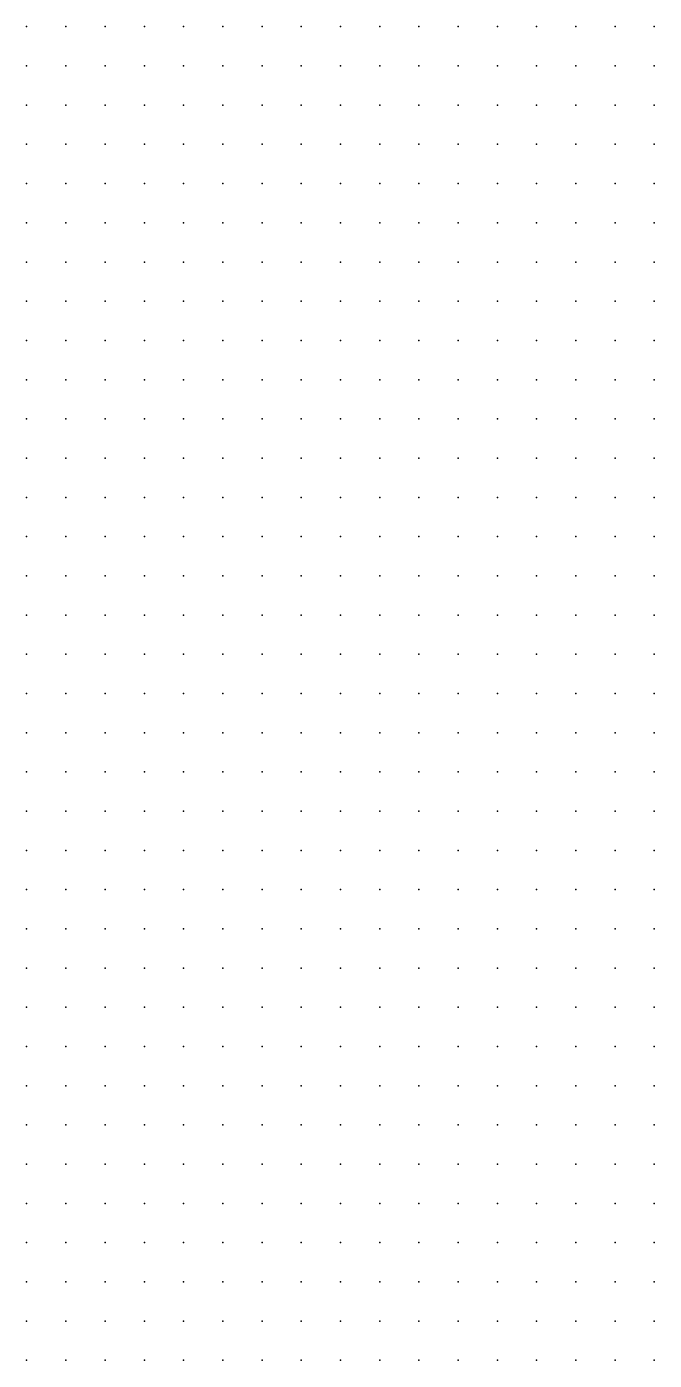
# Model space of a CAD drawing. Header units: millimetres. Extents: x 2848 to 6961, y 1568 to 7914.
# Drawn here: x 3668.28 to 3684.28, y 1650.29 to 1684.29 of the extents above; entities that cross this region are included whole.
import ezdxf

# ---------------------------------------------------------------- set-up
doc = ezdxf.new("R2010")
doc.units = ezdxf.units.MM
doc.header["$PDSIZE"] = -2

msp = doc.modelspace()

# ---------------------------------------------------------------- linework, layer by layer
at = {"color": 40, "true_color": 0xfecc2b}
for p in [(3668.282, 1684.289), (3675.282, 1677.289)]:
    msp.add_point(p, dxfattribs=at)
at = {"color": 40, "true_color": 0xffd036}
for p in [(3669.282, 1684.289), (3672.282, 1683.289)]:
    msp.add_point(p, dxfattribs=at)
at = {"color": 40, "true_color": 0xfed032}
msp.add_point((3670.282, 1684.289), dxfattribs=at)
at = {"color": 40, "true_color": 0xffd237}
for p in [(3671.282, 1684.289), (3672.282, 1684.289), (3673.282, 1683.289), (3674.282, 1683.289), (3675.282, 1682.289), (3676.282, 1681.289), (3677.282, 1681.289), (3678.282, 1680.289), (3679.282, 1680.289), (3680.282, 1679.289), (3681.282, 1679.289), (3682.282, 1679.289), (3683.282, 1678.289), (3684.282, 1678.289)]:
    msp.add_point(p, dxfattribs=at)
at = {"color": 40, "true_color": 0xffd539}
for p in [(3673.282, 1684.289), (3677.282, 1682.289), (3682.282, 1680.289)]:
    msp.add_point(p, dxfattribs=at)
at = {"color": 40, "true_color": 0xfed638}
msp.add_point((3674.282, 1684.289), dxfattribs=at)
at = {"color": 40, "true_color": 0xffd73a}
for p in [(3675.282, 1684.289), (3677.282, 1683.289), (3680.282, 1682.289), (3681.282, 1682.289), (3682.282, 1681.289), (3684.282, 1680.289)]:
    msp.add_point(p, dxfattribs=at)
at = {"color": 40, "true_color": 0xffd83b}
for p in [(3676.282, 1684.289), (3677.282, 1684.289), (3680.282, 1684.289), (3678.282, 1683.289), (3680.282, 1683.289), (3681.282, 1683.289), (3682.282, 1682.289), (3683.282, 1681.289), (3684.282, 1681.289)]:
    msp.add_point(p, dxfattribs=at)
at = {"color": 40, "true_color": 0xfdd93b}
msp.add_point((3678.282, 1684.289), dxfattribs=at)
at = {"color": 40, "true_color": 0xfeda3c}
for p in [(3679.282, 1684.289), (3681.282, 1684.289), (3682.282, 1683.289), (3684.282, 1682.289)]:
    msp.add_point(p, dxfattribs=at)
at = {"color": 41, "true_color": 0xfedc3d}
msp.add_point((3682.282, 1684.289), dxfattribs=at)
at = {"color": 41, "true_color": 0xffdd3e}
for p in [(3683.282, 1684.289), (3684.282, 1683.289)]:
    msp.add_point(p, dxfattribs=at)
at = {"color": 41, "true_color": 0xffde3f}
msp.add_point((3684.282, 1684.289), dxfattribs=at)
at = {"color": 40, "true_color": 0xfecc2f}
msp.add_point((3668.282, 1683.289), dxfattribs=at)
at = {"color": 40, "true_color": 0xffce34}
for p in [(3669.282, 1683.289), (3673.282, 1681.289), (3676.282, 1679.289)]:
    msp.add_point(p, dxfattribs=at)
at = {"color": 40, "true_color": 0xffcf35}
for p in [(3670.282, 1683.289), (3677.282, 1679.289)]:
    msp.add_point(p, dxfattribs=at)
at = {"color": 40, "true_color": 0xfdd037}
msp.add_point((3671.282, 1683.289), dxfattribs=at)
at = {"color": 40, "true_color": 0xffd53b}
msp.add_point((3675.282, 1683.289), dxfattribs=at)
at = {"color": 40, "true_color": 0xfed53b}
msp.add_point((3676.282, 1683.289), dxfattribs=at)
at = {"color": 40, "true_color": 0xffd93a}
msp.add_point((3679.282, 1683.289), dxfattribs=at)
at = {"color": 41, "true_color": 0xffdb3d}
msp.add_point((3683.282, 1683.289), dxfattribs=at)
at = {"color": 40, "true_color": 0xffcc35}
for p in [(3668.282, 1682.289), (3679.282, 1677.289)]:
    msp.add_point(p, dxfattribs=at)
at = {"color": 40, "true_color": 0xfecb31}
msp.add_point((3669.282, 1682.289), dxfattribs=at)
at = {"color": 40, "true_color": 0xffcc33}
msp.add_point((3670.282, 1682.289), dxfattribs=at)
at = {"color": 40, "true_color": 0xfecd32}
msp.add_point((3671.282, 1682.289), dxfattribs=at)
at = {"color": 40, "true_color": 0xfed035}
for p in [(3672.282, 1682.289), (3674.282, 1681.289), (3678.282, 1679.289), (3679.282, 1678.289), (3682.282, 1677.289)]:
    msp.add_point(p, dxfattribs=at)
at = {"color": 40, "true_color": 0xffd136}
for p in [(3673.282, 1682.289), (3675.282, 1681.289), (3679.282, 1679.289), (3681.282, 1678.289), (3682.282, 1678.289), (3681.282, 1677.289)]:
    msp.add_point(p, dxfattribs=at)
at = {"color": 40, "true_color": 0xfed136}
msp.add_point((3674.282, 1682.289), dxfattribs=at)
at = {"color": 40, "true_color": 0xffd438}
for p in [(3676.282, 1682.289), (3678.282, 1681.289), (3680.282, 1680.289), (3681.282, 1680.289), (3684.282, 1679.289)]:
    msp.add_point(p, dxfattribs=at)
at = {"color": 40, "true_color": 0xfed639}
for p in [(3678.282, 1682.289), (3679.282, 1682.289), (3679.282, 1681.289), (3680.282, 1681.289), (3681.282, 1681.289), (3683.282, 1680.289)]:
    msp.add_point(p, dxfattribs=at)
at = {"color": 40, "true_color": 0xffd93c}
msp.add_point((3683.282, 1682.289), dxfattribs=at)
at = {"color": 40, "true_color": 0xffc835}
msp.add_point((3668.282, 1681.289), dxfattribs=at)
at = {"color": 40, "true_color": 0xffc931}
msp.add_point((3669.282, 1681.289), dxfattribs=at)
at = {"color": 40, "true_color": 0xffca32}
for p in [(3670.282, 1681.289), (3672.282, 1680.289)]:
    msp.add_point(p, dxfattribs=at)
at = {"color": 40, "true_color": 0xffcc32}
msp.add_point((3671.282, 1681.289), dxfattribs=at)
at = {"color": 40, "true_color": 0xfecd33}
for p in [(3672.282, 1681.289), (3678.282, 1677.289)]:
    msp.add_point(p, dxfattribs=at)
at = {"color": 40, "true_color": 0xffc62f}
msp.add_point((3668.282, 1680.289), dxfattribs=at)
at = {"color": 40, "true_color": 0xffc732}
msp.add_point((3669.282, 1680.289), dxfattribs=at)
at = {"color": 40, "true_color": 0xffc830}
msp.add_point((3670.282, 1680.289), dxfattribs=at)
at = {"color": 40, "true_color": 0xfec830}
msp.add_point((3671.282, 1680.289), dxfattribs=at)
at = {"color": 40, "true_color": 0xffcb33}
msp.add_point((3673.282, 1680.289), dxfattribs=at)
at = {"color": 40, "true_color": 0xffcd34}
msp.add_point((3674.282, 1680.289), dxfattribs=at)
at = {"color": 40, "true_color": 0xffcf34}
msp.add_point((3675.282, 1680.289), dxfattribs=at)
at = {"color": 40, "true_color": 0xfed034}
msp.add_point((3676.282, 1680.289), dxfattribs=at)
at = {"color": 40, "true_color": 0xffd135}
msp.add_point((3677.282, 1680.289), dxfattribs=at)
at = {"color": 40, "true_color": 0xfdc42f}
msp.add_point((3668.282, 1679.289), dxfattribs=at)
at = {"color": 40, "true_color": 0xfdc333}
msp.add_point((3669.282, 1679.289), dxfattribs=at)
at = {"color": 40, "true_color": 0xfbc330}
msp.add_point((3670.282, 1679.289), dxfattribs=at)
at = {"color": 40, "true_color": 0xfcc534}
msp.add_point((3671.282, 1679.289), dxfattribs=at)
at = {"color": 40, "true_color": 0xfdc731}
msp.add_point((3672.282, 1679.289), dxfattribs=at)
at = {"color": 40, "true_color": 0xffc933}
msp.add_point((3673.282, 1679.289), dxfattribs=at)
at = {"color": 40, "true_color": 0xfdca33}
for p in [(3674.282, 1679.289), (3675.282, 1678.289)]:
    msp.add_point(p, dxfattribs=at)
at = {"color": 40, "true_color": 0xfecb34}
msp.add_point((3675.282, 1679.289), dxfattribs=at)
at = {"color": 40, "true_color": 0xffd338}
msp.add_point((3683.282, 1679.289), dxfattribs=at)
at = {"color": 40, "true_color": 0xffca26}
msp.add_point((3668.282, 1678.289), dxfattribs=at)
at = {"color": 40, "true_color": 0xffca22}
msp.add_point((3669.282, 1678.289), dxfattribs=at)
at = {"color": 40, "true_color": 0xffcd22}
msp.add_point((3670.282, 1678.289), dxfattribs=at)
at = {"color": 40, "true_color": 0xffd022}
msp.add_point((3671.282, 1678.289), dxfattribs=at)
at = {"color": 40, "true_color": 0xffd123}
msp.add_point((3672.282, 1678.289), dxfattribs=at)
at = {"color": 40, "true_color": 0xffd028}
msp.add_point((3673.282, 1678.289), dxfattribs=at)
at = {"color": 40, "true_color": 0xfecc2d}
msp.add_point((3674.282, 1678.289), dxfattribs=at)
at = {"color": 40, "true_color": 0xfdc935}
msp.add_point((3676.282, 1678.289), dxfattribs=at)
at = {"color": 40, "true_color": 0xfeca36}
msp.add_point((3677.282, 1678.289), dxfattribs=at)
at = {"color": 40, "true_color": 0xffcd36}
for p in [(3678.282, 1678.289), (3683.282, 1675.289), (3684.282, 1675.289)]:
    msp.add_point(p, dxfattribs=at)
at = {"color": 40, "true_color": 0xfdcf34}
msp.add_point((3680.282, 1678.289), dxfattribs=at)
at = {"color": 223, "true_color": 0xc35ba6}
msp.add_point((3668.282, 1677.289), dxfattribs=at)
at = {"color": 233, "true_color": 0xc560a4}
msp.add_point((3669.282, 1677.289), dxfattribs=at)
at = {"color": 233, "true_color": 0xcb6998}
msp.add_point((3670.282, 1677.289), dxfattribs=at)
at = {"color": 233, "true_color": 0xd4778c}
msp.add_point((3671.282, 1677.289), dxfattribs=at)
at = {"color": 33, "true_color": 0xdd8d74}
msp.add_point((3672.282, 1677.289), dxfattribs=at)
at = {"color": 33, "true_color": 0xeca45a}
msp.add_point((3673.282, 1677.289), dxfattribs=at)
at = {"color": 40, "true_color": 0xf8bb3c}
msp.add_point((3674.282, 1677.289), dxfattribs=at)
at = {"color": 40, "true_color": 0xffd423}
msp.add_point((3676.282, 1677.289), dxfattribs=at)
at = {"color": 40, "true_color": 0xfed22b}
msp.add_point((3677.282, 1677.289), dxfattribs=at)
at = {"color": 40, "true_color": 0xfdce36}
for p in [(3680.282, 1677.289), (3684.282, 1676.289)]:
    msp.add_point(p, dxfattribs=at)
at = {"color": 40, "true_color": 0xffcf38}
msp.add_point((3683.282, 1677.289), dxfattribs=at)
at = {"color": 40, "true_color": 0xffd336}
msp.add_point((3684.282, 1677.289), dxfattribs=at)
at = {"color": 200, "true_color": 0xaa2ce8}
msp.add_point((3668.282, 1676.289), dxfattribs=at)
at = {"color": 202, "true_color": 0xa92de7}
msp.add_point((3669.282, 1676.289), dxfattribs=at)
at = {"color": 202, "true_color": 0xa62ce7}
msp.add_point((3670.282, 1676.289), dxfattribs=at)
at = {"color": 202, "true_color": 0xa72ae8}
msp.add_point((3671.282, 1676.289), dxfattribs=at)
at = {"color": 200, "true_color": 0xa92ce8}
msp.add_point((3672.282, 1676.289), dxfattribs=at)
at = {"color": 202, "true_color": 0xab2fe5}
msp.add_point((3673.282, 1676.289), dxfattribs=at)
at = {"color": 203, "true_color": 0xb03ed4}
msp.add_point((3674.282, 1676.289), dxfattribs=at)
at = {"color": 223, "true_color": 0xbf58b4}
msp.add_point((3675.282, 1676.289), dxfattribs=at)
at = {"color": 243, "true_color": 0xd57e86}
msp.add_point((3676.282, 1676.289), dxfattribs=at)
at = {"color": 43, "true_color": 0xefab56}
msp.add_point((3677.282, 1676.289), dxfattribs=at)
at = {"color": 40, "true_color": 0xffce2d}
msp.add_point((3678.282, 1676.289), dxfattribs=at)
at = {"color": 40, "true_color": 0xffd727}
msp.add_point((3679.282, 1676.289), dxfattribs=at)
at = {"color": 40, "true_color": 0xffcf31}
msp.add_point((3680.282, 1676.289), dxfattribs=at)
at = {"color": 40, "true_color": 0xfecc35}
msp.add_point((3681.282, 1676.289), dxfattribs=at)
at = {"color": 40, "true_color": 0xfed138}
msp.add_point((3682.282, 1676.289), dxfattribs=at)
at = {"color": 40, "true_color": 0xfccf36}
msp.add_point((3683.282, 1676.289), dxfattribs=at)
at = {"color": 203, "true_color": 0xb037dc}
for p in [(3668.282, 1675.289), (3669.282, 1675.289)]:
    msp.add_point(p, dxfattribs=at)
at = {"color": 203, "true_color": 0xaf38df}
msp.add_point((3670.282, 1675.289), dxfattribs=at)
at = {"color": 203, "true_color": 0xb238db}
for p in [(3671.282, 1675.289), (3684.282, 1670.289)]:
    msp.add_point(p, dxfattribs=at)
at = {"color": 203, "true_color": 0xb138dd}
for p in [(3672.282, 1675.289), (3673.282, 1675.289)]:
    msp.add_point(p, dxfattribs=at)
at = {"color": 203, "true_color": 0xae34e1}
msp.add_point((3674.282, 1675.289), dxfattribs=at)
at = {"color": 200, "true_color": 0xac2ee7}
msp.add_point((3675.282, 1675.289), dxfattribs=at)
at = {"color": 200, "true_color": 0xaa2bec}
msp.add_point((3676.282, 1675.289), dxfattribs=at)
at = {"color": 203, "true_color": 0xad33e0}
msp.add_point((3677.282, 1675.289), dxfattribs=at)
at = {"color": 203, "true_color": 0xbc53bc}
msp.add_point((3678.282, 1675.289), dxfattribs=at)
at = {"color": 23, "true_color": 0xdb8c7b}
msp.add_point((3679.282, 1675.289), dxfattribs=at)
at = {"color": 40, "true_color": 0xfcc43d}
msp.add_point((3680.282, 1675.289), dxfattribs=at)
at = {"color": 40, "true_color": 0xfed626}
msp.add_point((3681.282, 1675.289), dxfattribs=at)
at = {"color": 40, "true_color": 0xffd231}
msp.add_point((3682.282, 1675.289), dxfattribs=at)
at = {"color": 203, "true_color": 0xaf38e0}
msp.add_point((3668.282, 1674.289), dxfattribs=at)
at = {"color": 203, "true_color": 0xb137e2}
msp.add_point((3669.282, 1674.289), dxfattribs=at)
at = {"color": 203, "true_color": 0xb136dc}
msp.add_point((3670.282, 1674.289), dxfattribs=at)
at = {"color": 203, "true_color": 0xb239e0}
for p in [(3671.282, 1674.289), (3677.282, 1673.289)]:
    msp.add_point(p, dxfattribs=at)
at = {"color": 203, "true_color": 0xb039e1}
msp.add_point((3672.282, 1674.289), dxfattribs=at)
at = {"color": 203, "true_color": 0xb238e1}
for p in [(3673.282, 1674.289), (3675.282, 1674.289), (3668.282, 1673.289), (3678.282, 1673.289), (3679.282, 1672.289), (3680.282, 1672.289), (3681.282, 1671.289), (3683.282, 1670.289)]:
    msp.add_point(p, dxfattribs=at)
at = {"color": 203, "true_color": 0xb237dd}
msp.add_point((3674.282, 1674.289), dxfattribs=at)
at = {"color": 203, "true_color": 0xb138db}
msp.add_point((3676.282, 1674.289), dxfattribs=at)
at = {"color": 203, "true_color": 0xb338e0}
msp.add_point((3677.282, 1674.289), dxfattribs=at)
at = {"color": 202, "true_color": 0xac2fe5}
msp.add_point((3678.282, 1674.289), dxfattribs=at)
at = {"color": 200, "true_color": 0xa92ae9}
for p in [(3679.282, 1674.289), (3683.282, 1672.289)]:
    msp.add_point(p, dxfattribs=at)
at = {"color": 203, "true_color": 0xb441d0}
msp.add_point((3680.282, 1674.289), dxfattribs=at)
at = {"color": 243, "true_color": 0xd98288}
msp.add_point((3681.282, 1674.289), dxfattribs=at)
at = {"color": 40, "true_color": 0xfac63c}
msp.add_point((3682.282, 1674.289), dxfattribs=at)
at = {"color": 40, "true_color": 0xfeda2c}
msp.add_point((3683.282, 1674.289), dxfattribs=at)
at = {"color": 40, "true_color": 0xffcd3a}
msp.add_point((3684.282, 1674.289), dxfattribs=at)
at = {"color": 203, "true_color": 0xb23be3}
msp.add_point((3669.282, 1673.289), dxfattribs=at)
at = {"color": 203, "true_color": 0xb339e2}
for p in [(3670.282, 1673.289), (3672.282, 1673.289), (3676.282, 1673.289)]:
    msp.add_point(p, dxfattribs=at)
at = {"color": 203, "true_color": 0xb339e4}
for p in [(3671.282, 1673.289), (3675.282, 1673.289), (3675.282, 1672.289)]:
    msp.add_point(p, dxfattribs=at)
at = {"color": 203, "true_color": 0xb439e2}
for p in [(3673.282, 1673.289), (3673.282, 1672.289), (3677.282, 1672.289), (3678.282, 1672.289), (3680.282, 1670.289)]:
    msp.add_point(p, dxfattribs=at)
at = {"color": 203, "true_color": 0xb53ae3}
for p in [(3674.282, 1673.289), (3671.282, 1672.289), (3669.282, 1671.289), (3677.282, 1671.289), (3679.282, 1670.289)]:
    msp.add_point(p, dxfattribs=at)
at = {"color": 203, "true_color": 0xb33adf}
msp.add_point((3679.282, 1673.289), dxfattribs=at)
at = {"color": 203, "true_color": 0xad35e2}
msp.add_point((3680.282, 1673.289), dxfattribs=at)
at = {"color": 200, "true_color": 0xa92aeb}
msp.add_point((3681.282, 1673.289), dxfattribs=at)
at = {"color": 203, "true_color": 0xb844cd}
msp.add_point((3682.282, 1673.289), dxfattribs=at)
at = {"color": 33, "true_color": 0xe0966f}
msp.add_point((3683.282, 1673.289), dxfattribs=at)
at = {"color": 40, "true_color": 0xfed52d}
msp.add_point((3684.282, 1673.289), dxfattribs=at)
at = {"color": 203, "true_color": 0xb439e1}
for p in [(3668.282, 1672.289), (3678.282, 1671.289), (3679.282, 1671.289)]:
    msp.add_point(p, dxfattribs=at)
at = {"color": 203, "true_color": 0xb537e3}
msp.add_point((3669.282, 1672.289), dxfattribs=at)
at = {"color": 203, "true_color": 0xb43be2}
msp.add_point((3670.282, 1672.289), dxfattribs=at)
at = {"color": 203, "true_color": 0xb63be4}
for p in [(3672.282, 1672.289), (3681.282, 1669.289)]:
    msp.add_point(p, dxfattribs=at)
at = {"color": 203, "true_color": 0xb53ae2}
msp.add_point((3674.282, 1672.289), dxfattribs=at)
at = {"color": 203, "true_color": 0xb33ae1}
for p in [(3676.282, 1672.289), (3680.282, 1671.289), (3682.282, 1669.289)]:
    msp.add_point(p, dxfattribs=at)
at = {"color": 203, "true_color": 0xb239dc}
msp.add_point((3681.282, 1672.289), dxfattribs=at)
at = {"color": 203, "true_color": 0xac34e3}
msp.add_point((3682.282, 1672.289), dxfattribs=at)
at = {"color": 223, "true_color": 0xc462ab}
msp.add_point((3684.282, 1672.289), dxfattribs=at)
at = {"color": 203, "true_color": 0xb63ae6}
msp.add_point((3668.282, 1671.289), dxfattribs=at)
at = {"color": 203, "true_color": 0xb939e4}
for p in [(3670.282, 1671.289), (3672.282, 1670.289), (3673.282, 1670.289)]:
    msp.add_point(p, dxfattribs=at)
at = {"color": 203, "true_color": 0xb83ae6}
for p in [(3671.282, 1671.289), (3674.282, 1670.289), (3677.282, 1669.289)]:
    msp.add_point(p, dxfattribs=at)
at = {"color": 203, "true_color": 0xb739e5}
for p in [(3672.282, 1671.289), (3678.282, 1670.289)]:
    msp.add_point(p, dxfattribs=at)
at = {"color": 203, "true_color": 0xb93be5}
for p in [(3673.282, 1671.289), (3677.282, 1670.289), (3676.282, 1669.289), (3675.282, 1668.289)]:
    msp.add_point(p, dxfattribs=at)
at = {"color": 203, "true_color": 0xb739e2}
msp.add_point((3674.282, 1671.289), dxfattribs=at)
at = {"color": 203, "true_color": 0xb73be7}
msp.add_point((3675.282, 1671.289), dxfattribs=at)
at = {"color": 203, "true_color": 0xb539e5}
msp.add_point((3676.282, 1671.289), dxfattribs=at)
at = {"color": 203, "true_color": 0xb138df}
for p in [(3682.282, 1671.289), (3684.282, 1669.289)]:
    msp.add_point(p, dxfattribs=at)
at = {"color": 203, "true_color": 0xb139d9}
msp.add_point((3683.282, 1671.289), dxfattribs=at)
at = {"color": 202, "true_color": 0xa82be7}
msp.add_point((3684.282, 1671.289), dxfattribs=at)
at = {"color": 203, "true_color": 0xb43ae3}
for p in [(3668.282, 1670.289), (3680.282, 1669.289)]:
    msp.add_point(p, dxfattribs=at)
at = {"color": 203, "true_color": 0xb73ce5}
for p in [(3669.282, 1670.289), (3670.282, 1669.289)]:
    msp.add_point(p, dxfattribs=at)
at = {"color": 203, "true_color": 0xb83ae4}
for p in [(3670.282, 1670.289), (3671.282, 1670.289), (3675.282, 1670.289), (3676.282, 1670.289), (3678.282, 1669.289), (3679.282, 1669.289)]:
    msp.add_point(p, dxfattribs=at)
at = {"color": 203, "true_color": 0xb438e4}
msp.add_point((3681.282, 1670.289), dxfattribs=at)
at = {"color": 203, "true_color": 0xb238e3}
msp.add_point((3682.282, 1670.289), dxfattribs=at)
at = {"color": 203, "true_color": 0xb43de7}
msp.add_point((3668.282, 1669.289), dxfattribs=at)
at = {"color": 203, "true_color": 0xb63ce7}
msp.add_point((3669.282, 1669.289), dxfattribs=at)
at = {"color": 203, "true_color": 0xba3ae7}
for p in [(3671.282, 1669.289), (3675.282, 1669.289)]:
    msp.add_point(p, dxfattribs=at)
at = {"color": 203, "true_color": 0xba3ce6}
for p in [(3672.282, 1669.289), (3672.282, 1668.289), (3673.282, 1668.289), (3674.282, 1668.289), (3675.282, 1667.289)]:
    msp.add_point(p, dxfattribs=at)
at = {"color": 203, "true_color": 0xba3ae5}
msp.add_point((3673.282, 1669.289), dxfattribs=at)
at = {"color": 203, "true_color": 0xbc3ae5}
msp.add_point((3674.282, 1669.289), dxfattribs=at)
at = {"color": 203, "true_color": 0xb338e1}
msp.add_point((3683.282, 1669.289), dxfattribs=at)
at = {"color": 203, "true_color": 0xb43eec}
for p in [(3668.282, 1668.289), (3672.282, 1666.289)]:
    msp.add_point(p, dxfattribs=at)
at = {"color": 203, "true_color": 0xb53ee8}
for p in [(3669.282, 1668.289), (3670.282, 1668.289)]:
    msp.add_point(p, dxfattribs=at)
at = {"color": 203, "true_color": 0xb73dea}
for p in [(3671.282, 1668.289), (3678.282, 1664.289)]:
    msp.add_point(p, dxfattribs=at)
at = {"color": 203, "true_color": 0xbc3de6}
msp.add_point((3676.282, 1668.289), dxfattribs=at)
at = {"color": 203, "true_color": 0xbb3be6}
msp.add_point((3677.282, 1668.289), dxfattribs=at)
at = {"color": 203, "true_color": 0xb839e2}
msp.add_point((3678.282, 1668.289), dxfattribs=at)
at = {"color": 203, "true_color": 0xb93be4}
msp.add_point((3679.282, 1668.289), dxfattribs=at)
at = {"color": 203, "true_color": 0xb93ce2}
msp.add_point((3680.282, 1668.289), dxfattribs=at)
at = {"color": 203, "true_color": 0xb63cdd}
msp.add_point((3681.282, 1668.289), dxfattribs=at)
at = {"color": 203, "true_color": 0xb63be1}
msp.add_point((3682.282, 1668.289), dxfattribs=at)
at = {"color": 203, "true_color": 0xb33ce3}
msp.add_point((3683.282, 1668.289), dxfattribs=at)
at = {"color": 203, "true_color": 0xb43be0}
msp.add_point((3684.282, 1668.289), dxfattribs=at)
at = {"color": 203, "true_color": 0xb440eb}
for p in [(3668.282, 1667.289), (3682.282, 1661.289)]:
    msp.add_point(p, dxfattribs=at)
at = {"color": 203, "true_color": 0xb53fed}
msp.add_point((3669.282, 1667.289), dxfattribs=at)
at = {"color": 203, "true_color": 0xb53feb}
msp.add_point((3670.282, 1667.289), dxfattribs=at)
at = {"color": 203, "true_color": 0xb53dea}
msp.add_point((3671.282, 1667.289), dxfattribs=at)
at = {"color": 203, "true_color": 0xb63eeb}
for p in [(3672.282, 1667.289), (3677.282, 1664.289)]:
    msp.add_point(p, dxfattribs=at)
at = {"color": 203, "true_color": 0xb83ce8}
msp.add_point((3673.282, 1667.289), dxfattribs=at)
at = {"color": 203, "true_color": 0xba3bea}
msp.add_point((3674.282, 1667.289), dxfattribs=at)
at = {"color": 203, "true_color": 0xb93be7}
for p in [(3676.282, 1667.289), (3677.282, 1667.289)]:
    msp.add_point(p, dxfattribs=at)
at = {"color": 203, "true_color": 0xbb3ce5}
msp.add_point((3678.282, 1667.289), dxfattribs=at)
at = {"color": 203, "true_color": 0xb939e8}
msp.add_point((3679.282, 1667.289), dxfattribs=at)
at = {"color": 200, "true_color": 0xb22fef}
msp.add_point((3680.282, 1667.289), dxfattribs=at)
at = {"color": 200, "true_color": 0xb32cf2}
msp.add_point((3681.282, 1667.289), dxfattribs=at)
at = {"color": 200, "true_color": 0xb02ef0}
msp.add_point((3682.282, 1667.289), dxfattribs=at)
at = {"color": 200, "true_color": 0xaf2df1}
msp.add_point((3683.282, 1667.289), dxfattribs=at)
at = {"color": 200, "true_color": 0xae2dea}
msp.add_point((3684.282, 1667.289), dxfattribs=at)
at = {"color": 203, "true_color": 0xb141ed}
msp.add_point((3668.282, 1666.289), dxfattribs=at)
at = {"color": 203, "true_color": 0xb241eb}
for p in [(3669.282, 1666.289), (3683.282, 1660.289)]:
    msp.add_point(p, dxfattribs=at)
at = {"color": 203, "true_color": 0xb541ea}
for p in [(3670.282, 1666.289), (3673.282, 1664.289), (3678.282, 1662.289)]:
    msp.add_point(p, dxfattribs=at)
at = {"color": 203, "true_color": 0xb640ec}
for p in [(3671.282, 1666.289), (3675.282, 1664.289), (3676.282, 1664.289), (3677.282, 1663.289)]:
    msp.add_point(p, dxfattribs=at)
at = {"color": 203, "true_color": 0xb63eed}
msp.add_point((3673.282, 1666.289), dxfattribs=at)
at = {"color": 203, "true_color": 0xb83ee9}
msp.add_point((3674.282, 1666.289), dxfattribs=at)
at = {"color": 203, "true_color": 0xb83eeb}
for p in [(3675.282, 1666.289), (3679.282, 1664.289)]:
    msp.add_point(p, dxfattribs=at)
at = {"color": 203, "true_color": 0xb93ee7}
msp.add_point((3676.282, 1666.289), dxfattribs=at)
at = {"color": 203, "true_color": 0xbb3de7}
msp.add_point((3677.282, 1666.289), dxfattribs=at)
at = {"color": 203, "true_color": 0xba3bec}
msp.add_point((3678.282, 1666.289), dxfattribs=at)
at = {"color": 213, "true_color": 0xc045db}
msp.add_point((3679.282, 1666.289), dxfattribs=at)
at = {"color": 233, "true_color": 0xd984a1}
msp.add_point((3680.282, 1666.289), dxfattribs=at)
at = {"color": 21, "true_color": 0xdd9390}
msp.add_point((3681.282, 1666.289), dxfattribs=at)
at = {"color": 233, "true_color": 0xd98b98}
msp.add_point((3682.282, 1666.289), dxfattribs=at)
at = {"color": 233, "true_color": 0xd6879d}
msp.add_point((3683.282, 1666.289), dxfattribs=at)
at = {"color": 223, "true_color": 0xd076aa}
msp.add_point((3684.282, 1666.289), dxfattribs=at)
at = {"color": 203, "true_color": 0xaf43ee}
for p in [(3668.282, 1665.289), (3670.282, 1663.289)]:
    msp.add_point(p, dxfattribs=at)
at = {"color": 203, "true_color": 0xb043ec}
for p in [(3669.282, 1665.289), (3682.282, 1659.289)]:
    msp.add_point(p, dxfattribs=at)
at = {"color": 203, "true_color": 0xb242ec}
for p in [(3670.282, 1665.289), (3676.282, 1662.289), (3680.282, 1661.289), (3681.282, 1660.289), (3682.282, 1660.289)]:
    msp.add_point(p, dxfattribs=at)
at = {"color": 203, "true_color": 0xb541ec}
msp.add_point((3671.282, 1665.289), dxfattribs=at)
at = {"color": 203, "true_color": 0xb642ed}
msp.add_point((3672.282, 1665.289), dxfattribs=at)
at = {"color": 203, "true_color": 0xb741ed}
for p in [(3673.282, 1665.289), (3674.282, 1664.289)]:
    msp.add_point(p, dxfattribs=at)
at = {"color": 203, "true_color": 0xb73fec}
msp.add_point((3674.282, 1665.289), dxfattribs=at)
at = {"color": 203, "true_color": 0xb63fe9}
msp.add_point((3675.282, 1665.289), dxfattribs=at)
at = {"color": 203, "true_color": 0xb93fec}
msp.add_point((3676.282, 1665.289), dxfattribs=at)
at = {"color": 203, "true_color": 0xb93de9}
msp.add_point((3677.282, 1665.289), dxfattribs=at)
at = {"color": 203, "true_color": 0xb93deb}
msp.add_point((3678.282, 1665.289), dxfattribs=at)
at = {"color": 203, "true_color": 0xb73ee5}
msp.add_point((3679.282, 1665.289), dxfattribs=at)
at = {"color": 223, "true_color": 0xcf6fb7}
msp.add_point((3680.282, 1665.289), dxfattribs=at)
at = {"color": 41, "true_color": 0xf7d059}
msp.add_point((3681.282, 1665.289), dxfattribs=at)
at = {"color": 2, "true_color": 0xfefe2c}
msp.add_point((3682.282, 1665.289), dxfattribs=at)
at = {"color": 2, "true_color": 0xfdf238}
msp.add_point((3683.282, 1665.289), dxfattribs=at)
at = {"color": 2, "true_color": 0xfeed3b}
msp.add_point((3684.282, 1665.289), dxfattribs=at)
at = {"color": 203, "true_color": 0xb044ef}
for p in [(3668.282, 1664.289), (3673.282, 1662.289), (3675.282, 1661.289), (3677.282, 1660.289), (3679.282, 1659.289), (3680.282, 1659.289)]:
    msp.add_point(p, dxfattribs=at)
at = {"color": 203, "true_color": 0xb143f0}
msp.add_point((3669.282, 1664.289), dxfattribs=at)
at = {"color": 203, "true_color": 0xb043ee}
for p in [(3670.282, 1664.289), (3674.282, 1662.289)]:
    msp.add_point(p, dxfattribs=at)
at = {"color": 203, "true_color": 0xb242ee}
for p in [(3671.282, 1664.289), (3678.282, 1661.289)]:
    msp.add_point(p, dxfattribs=at)
at = {"color": 203, "true_color": 0xb342ec}
for p in [(3672.282, 1664.289), (3674.282, 1663.289), (3675.282, 1663.289), (3679.282, 1661.289), (3681.282, 1661.289), (3683.282, 1659.289)]:
    msp.add_point(p, dxfattribs=at)
at = {"color": 200, "true_color": 0xb432f4}
msp.add_point((3680.282, 1664.289), dxfattribs=at)
at = {"color": 200, "true_color": 0xb634ee}
msp.add_point((3681.282, 1664.289), dxfattribs=at)
at = {"color": 233, "true_color": 0xd6899b}
msp.add_point((3682.282, 1664.289), dxfattribs=at)
at = {"color": 41, "true_color": 0xffe341}
for p in [(3683.282, 1664.289), (3684.282, 1664.289)]:
    msp.add_point(p, dxfattribs=at)
at = {"color": 203, "true_color": 0xad45f2}
for p in [(3668.282, 1663.289), (3670.282, 1662.289)]:
    msp.add_point(p, dxfattribs=at)
at = {"color": 203, "true_color": 0xaf45ef}
for p in [(3669.282, 1663.289), (3672.282, 1662.289), (3674.282, 1661.289), (3676.282, 1660.289), (3678.282, 1659.289), (3681.282, 1658.289)]:
    msp.add_point(p, dxfattribs=at)
at = {"color": 203, "true_color": 0xb244f1}
msp.add_point((3671.282, 1663.289), dxfattribs=at)
at = {"color": 203, "true_color": 0xb042ef}
msp.add_point((3672.282, 1663.289), dxfattribs=at)
at = {"color": 203, "true_color": 0xb444f0}
msp.add_point((3673.282, 1663.289), dxfattribs=at)
at = {"color": 203, "true_color": 0xb542e8}
msp.add_point((3676.282, 1663.289), dxfattribs=at)
at = {"color": 203, "true_color": 0xb640ee}
for p in [(3678.282, 1663.289), (3680.282, 1662.289)]:
    msp.add_point(p, dxfattribs=at)
at = {"color": 203, "true_color": 0xb53fe9}
for p in [(3679.282, 1663.289), (3681.282, 1662.289)]:
    msp.add_point(p, dxfattribs=at)
at = {"color": 203, "true_color": 0xb640ea}
msp.add_point((3680.282, 1663.289), dxfattribs=at)
at = {"color": 203, "true_color": 0xb63fe7}
msp.add_point((3681.282, 1663.289), dxfattribs=at)
at = {"color": 200, "true_color": 0xb12ff4}
msp.add_point((3682.282, 1663.289), dxfattribs=at)
at = {"color": 213, "true_color": 0xc865bf}
msp.add_point((3683.282, 1663.289), dxfattribs=at)
at = {"color": 41, "true_color": 0xfcd949}
msp.add_point((3684.282, 1663.289), dxfattribs=at)
at = {"color": 203, "true_color": 0xaa47ef}
msp.add_point((3668.282, 1662.289), dxfattribs=at)
at = {"color": 203, "true_color": 0xad48f0}
msp.add_point((3669.282, 1662.289), dxfattribs=at)
at = {"color": 203, "true_color": 0xaf45f0}
for p in [(3671.282, 1662.289), (3675.282, 1660.289)]:
    msp.add_point(p, dxfattribs=at)
at = {"color": 203, "true_color": 0xb343ef}
for p in [(3675.282, 1662.289), (3679.282, 1660.289)]:
    msp.add_point(p, dxfattribs=at)
at = {"color": 203, "true_color": 0xb341ee}
msp.add_point((3677.282, 1662.289), dxfattribs=at)
at = {"color": 203, "true_color": 0xb541ee}
msp.add_point((3679.282, 1662.289), dxfattribs=at)
at = {"color": 203, "true_color": 0xb542e5}
msp.add_point((3682.282, 1662.289), dxfattribs=at)
at = {"color": 200, "true_color": 0xaf32f2}
msp.add_point((3683.282, 1662.289), dxfattribs=at)
at = {"color": 203, "true_color": 0xbf52d1}
msp.add_point((3684.282, 1662.289), dxfattribs=at)
at = {"color": 203, "true_color": 0xa94af0}
msp.add_point((3668.282, 1661.289), dxfattribs=at)
at = {"color": 203, "true_color": 0xab48f1}
for p in [(3669.282, 1661.289), (3673.282, 1660.289), (3675.282, 1659.289), (3677.282, 1658.289)]:
    msp.add_point(p, dxfattribs=at)
at = {"color": 203, "true_color": 0xaa49f1}
for p in [(3670.282, 1661.289), (3672.282, 1660.289), (3674.282, 1659.289), (3676.282, 1658.289), (3678.282, 1657.289), (3683.282, 1655.289)]:
    msp.add_point(p, dxfattribs=at)
at = {"color": 203, "true_color": 0xa946f1}
for p in [(3671.282, 1661.289), (3684.282, 1655.289)]:
    msp.add_point(p, dxfattribs=at)
at = {"color": 203, "true_color": 0xac46f0}
for p in [(3672.282, 1661.289), (3676.282, 1659.289), (3678.282, 1658.289), (3682.282, 1656.289)]:
    msp.add_point(p, dxfattribs=at)
at = {"color": 203, "true_color": 0xad45f0}
for p in [(3673.282, 1661.289), (3674.282, 1660.289), (3677.282, 1659.289), (3681.282, 1657.289)]:
    msp.add_point(p, dxfattribs=at)
at = {"color": 203, "true_color": 0xb144ef}
for p in [(3676.282, 1661.289), (3677.282, 1661.289), (3678.282, 1660.289)]:
    msp.add_point(p, dxfattribs=at)
at = {"color": 203, "true_color": 0xb542e7}
for p in [(3683.282, 1661.289), (3684.282, 1660.289)]:
    msp.add_point(p, dxfattribs=at)
at = {"color": 200, "true_color": 0xb235f1}
msp.add_point((3684.282, 1661.289), dxfattribs=at)
at = {"color": 193, "true_color": 0xa549f6}
msp.add_point((3668.282, 1660.289), dxfattribs=at)
at = {"color": 203, "true_color": 0xa74af1}
for p in [(3669.282, 1660.289), (3671.282, 1660.289)]:
    msp.add_point(p, dxfattribs=at)
at = {"color": 203, "true_color": 0xa949f1}
for p in [(3670.282, 1660.289), (3675.282, 1658.289), (3677.282, 1657.289), (3679.282, 1656.289)]:
    msp.add_point(p, dxfattribs=at)
at = {"color": 203, "true_color": 0xb343ed}
msp.add_point((3680.282, 1660.289), dxfattribs=at)
at = {"color": 203, "true_color": 0xab58e6}
msp.add_point((3668.282, 1659.289), dxfattribs=at)
at = {"color": 193, "true_color": 0xa24af8}
msp.add_point((3669.282, 1659.289), dxfattribs=at)
at = {"color": 193, "true_color": 0xa54af0}
msp.add_point((3670.282, 1659.289), dxfattribs=at)
at = {"color": 203, "true_color": 0xa74af3}
for p in [(3671.282, 1659.289), (3672.282, 1659.289), (3674.282, 1658.289), (3676.282, 1657.289), (3678.282, 1656.289)]:
    msp.add_point(p, dxfattribs=at)
at = {"color": 203, "true_color": 0xa949f3}
msp.add_point((3673.282, 1659.289), dxfattribs=at)
at = {"color": 203, "true_color": 0xaf44ec}
for p in [(3681.282, 1659.289), (3683.282, 1658.289)]:
    msp.add_point(p, dxfattribs=at)
at = {"color": 203, "true_color": 0xb141eb}
msp.add_point((3684.282, 1659.289), dxfattribs=at)
at = {"color": 193, "true_color": 0xa555ec}
msp.add_point((3668.282, 1658.289), dxfattribs=at)
at = {"color": 193, "true_color": 0xa24cf7}
msp.add_point((3669.282, 1658.289), dxfattribs=at)
at = {"color": 193, "true_color": 0xa54cf4}
msp.add_point((3670.282, 1658.289), dxfattribs=at)
at = {"color": 193, "true_color": 0xa44bf5}
for p in [(3671.282, 1658.289), (3681.282, 1653.289)]:
    msp.add_point(p, dxfattribs=at)
at = {"color": 193, "true_color": 0xa44bf3}
for p in [(3672.282, 1658.289), (3674.282, 1657.289), (3676.282, 1656.289), (3679.282, 1654.289)]:
    msp.add_point(p, dxfattribs=at)
at = {"color": 203, "true_color": 0xa64af3}
for p in [(3673.282, 1658.289), (3675.282, 1657.289), (3677.282, 1656.289), (3678.282, 1655.289), (3679.282, 1655.289), (3680.282, 1654.289)]:
    msp.add_point(p, dxfattribs=at)
at = {"color": 203, "true_color": 0xad46ef}
for p in [(3679.282, 1658.289), (3680.282, 1658.289), (3682.282, 1657.289)]:
    msp.add_point(p, dxfattribs=at)
at = {"color": 203, "true_color": 0xaf43ef}
msp.add_point((3682.282, 1658.289), dxfattribs=at)
at = {"color": 203, "true_color": 0xaf41ee}
msp.add_point((3684.282, 1658.289), dxfattribs=at)
at = {"color": 181, "true_color": 0x9b47ff}
msp.add_point((3668.282, 1657.289), dxfattribs=at)
at = {"color": 193, "true_color": 0xa04ff2}
msp.add_point((3669.282, 1657.289), dxfattribs=at)
at = {"color": 193, "true_color": 0xa04ff6}
for p in [(3670.282, 1657.289), (3677.282, 1653.289), (3679.282, 1652.289), (3681.282, 1651.289)]:
    msp.add_point(p, dxfattribs=at)
at = {"color": 181, "true_color": 0xa24ff9}
msp.add_point((3671.282, 1657.289), dxfattribs=at)
at = {"color": 193, "true_color": 0xa34df6}
for p in [(3672.282, 1657.289), (3677.282, 1654.289), (3679.282, 1653.289), (3680.282, 1652.289), (3681.282, 1652.289)]:
    msp.add_point(p, dxfattribs=at)
at = {"color": 193, "true_color": 0xa44cf6}
msp.add_point((3673.282, 1657.289), dxfattribs=at)
at = {"color": 203, "true_color": 0xaa47f0}
msp.add_point((3679.282, 1657.289), dxfattribs=at)
at = {"color": 203, "true_color": 0xac46f2}
msp.add_point((3680.282, 1657.289), dxfattribs=at)
at = {"color": 203, "true_color": 0xac44ef}
msp.add_point((3683.282, 1657.289), dxfattribs=at)
at = {"color": 203, "true_color": 0xae43eb}
msp.add_point((3684.282, 1657.289), dxfattribs=at)
at = {"color": 193, "true_color": 0x9e51f5}
msp.add_point((3668.282, 1656.289), dxfattribs=at)
at = {"color": 181, "true_color": 0x9d50f8}
for p in [(3669.282, 1656.289), (3670.282, 1656.289), (3674.282, 1654.289), (3675.282, 1653.289), (3676.282, 1653.289), (3677.282, 1652.289)]:
    msp.add_point(p, dxfattribs=at)
at = {"color": 193, "true_color": 0x9f4ef5}
for p in [(3671.282, 1656.289), (3682.282, 1650.289)]:
    msp.add_point(p, dxfattribs=at)
at = {"color": 181, "true_color": 0xa14ef8}
msp.add_point((3672.282, 1656.289), dxfattribs=at)
at = {"color": 193, "true_color": 0xa14ef6}
for p in [(3673.282, 1656.289), (3675.282, 1655.289), (3676.282, 1654.289), (3678.282, 1653.289), (3682.282, 1651.289)]:
    msp.add_point(p, dxfattribs=at)
at = {"color": 193, "true_color": 0xa24cf5}
for p in [(3674.282, 1656.289), (3676.282, 1655.289)]:
    msp.add_point(p, dxfattribs=at)
at = {"color": 193, "true_color": 0xa34cf3}
msp.add_point((3675.282, 1656.289), dxfattribs=at)
at = {"color": 203, "true_color": 0xac49f1}
msp.add_point((3680.282, 1656.289), dxfattribs=at)
at = {"color": 203, "true_color": 0xa947f2}
msp.add_point((3681.282, 1656.289), dxfattribs=at)
at = {"color": 203, "true_color": 0xac45ee}
msp.add_point((3683.282, 1656.289), dxfattribs=at)
at = {"color": 203, "true_color": 0xaa43ec}
msp.add_point((3684.282, 1656.289), dxfattribs=at)
at = {"color": 181, "true_color": 0x9853fb}
for p in [(3668.282, 1655.289), (3668.282, 1654.289), (3669.282, 1654.289), (3673.282, 1652.289), (3676.282, 1650.289)]:
    msp.add_point(p, dxfattribs=at)
at = {"color": 181, "true_color": 0x9b52f7}
msp.add_point((3669.282, 1655.289), dxfattribs=at)
at = {"color": 181, "true_color": 0x9e52fa}
msp.add_point((3670.282, 1655.289), dxfattribs=at)
at = {"color": 181, "true_color": 0x9d4ffa}
msp.add_point((3671.282, 1655.289), dxfattribs=at)
at = {"color": 181, "true_color": 0x9e4ff8}
for p in [(3672.282, 1655.289), (3673.282, 1655.289), (3675.282, 1654.289), (3679.282, 1651.289), (3680.282, 1651.289), (3681.282, 1650.289)]:
    msp.add_point(p, dxfattribs=at)
at = {"color": 181, "true_color": 0xa04ef8}
msp.add_point((3674.282, 1655.289), dxfattribs=at)
at = {"color": 193, "true_color": 0xa34bf5}
for p in [(3677.282, 1655.289), (3678.282, 1654.289), (3682.282, 1652.289)]:
    msp.add_point(p, dxfattribs=at)
at = {"color": 203, "true_color": 0xa949f5}
msp.add_point((3680.282, 1655.289), dxfattribs=at)
at = {"color": 203, "true_color": 0xa848f0}
for p in [(3681.282, 1655.289), (3683.282, 1654.289)]:
    msp.add_point(p, dxfattribs=at)
at = {"color": 203, "true_color": 0xa948f0}
msp.add_point((3682.282, 1655.289), dxfattribs=at)
at = {"color": 181, "true_color": 0x9952fa}
msp.add_point((3670.282, 1654.289), dxfattribs=at)
at = {"color": 181, "true_color": 0x9b52fb}
for p in [(3671.282, 1654.289), (3673.282, 1653.289), (3675.282, 1652.289), (3678.282, 1650.289)]:
    msp.add_point(p, dxfattribs=at)
at = {"color": 181, "true_color": 0x9d51fb}
msp.add_point((3672.282, 1654.289), dxfattribs=at)
at = {"color": 181, "true_color": 0x9c50fa}
msp.add_point((3673.282, 1654.289), dxfattribs=at)
at = {"color": 203, "true_color": 0xa749f5}
msp.add_point((3681.282, 1654.289), dxfattribs=at)
at = {"color": 193, "true_color": 0xa548f1}
for p in [(3682.282, 1654.289), (3684.282, 1653.289)]:
    msp.add_point(p, dxfattribs=at)
at = {"color": 203, "true_color": 0xa748ee}
msp.add_point((3684.282, 1654.289), dxfattribs=at)
at = {"color": 181, "true_color": 0x9455fc}
msp.add_point((3668.282, 1653.289), dxfattribs=at)
at = {"color": 181, "true_color": 0x9756fc}
msp.add_point((3669.282, 1653.289), dxfattribs=at)
at = {"color": 181, "true_color": 0x9653fa}
msp.add_point((3670.282, 1653.289), dxfattribs=at)
at = {"color": 181, "true_color": 0x9754fc}
msp.add_point((3671.282, 1653.289), dxfattribs=at)
at = {"color": 181, "true_color": 0x9a53fb}
for p in [(3672.282, 1653.289), (3674.282, 1652.289), (3676.282, 1651.289)]:
    msp.add_point(p, dxfattribs=at)
at = {"color": 181, "true_color": 0x9e50fb}
msp.add_point((3674.282, 1653.289), dxfattribs=at)
at = {"color": 193, "true_color": 0xa54cf6}
msp.add_point((3680.282, 1653.289), dxfattribs=at)
at = {"color": 193, "true_color": 0xa549f2}
msp.add_point((3682.282, 1653.289), dxfattribs=at)
at = {"color": 203, "true_color": 0xa649f2}
msp.add_point((3683.282, 1653.289), dxfattribs=at)
at = {"color": 181, "true_color": 0x9457fc}
msp.add_point((3668.282, 1652.289), dxfattribs=at)
at = {"color": 181, "true_color": 0x9558fe}
msp.add_point((3669.282, 1652.289), dxfattribs=at)
at = {"color": 181, "true_color": 0x9556fc}
for p in [(3670.282, 1652.289), (3672.282, 1651.289)]:
    msp.add_point(p, dxfattribs=at)
at = {"color": 181, "true_color": 0x9654fc}
msp.add_point((3671.282, 1652.289), dxfattribs=at)
at = {"color": 181, "true_color": 0x9855fc}
msp.add_point((3672.282, 1652.289), dxfattribs=at)
at = {"color": 181, "true_color": 0x9d51f9}
for p in [(3676.282, 1652.289), (3678.282, 1651.289)]:
    msp.add_point(p, dxfattribs=at)
at = {"color": 193, "true_color": 0x9e4ff6}
msp.add_point((3678.282, 1652.289), dxfattribs=at)
at = {"color": 193, "true_color": 0xa34af2}
msp.add_point((3683.282, 1652.289), dxfattribs=at)
at = {"color": 193, "true_color": 0xa448f1}
msp.add_point((3684.282, 1652.289), dxfattribs=at)
at = {"color": 181, "true_color": 0x9158fd}
msp.add_point((3668.282, 1651.289), dxfattribs=at)
at = {"color": 181, "true_color": 0x9156fc}
msp.add_point((3669.282, 1651.289), dxfattribs=at)
at = {"color": 181, "true_color": 0x9257fd}
for p in [(3670.282, 1651.289), (3671.282, 1651.289), (3672.282, 1650.289)]:
    msp.add_point(p, dxfattribs=at)
at = {"color": 181, "true_color": 0x9455fb}
msp.add_point((3673.282, 1651.289), dxfattribs=at)
at = {"color": 181, "true_color": 0x9754fb}
msp.add_point((3674.282, 1651.289), dxfattribs=at)
at = {"color": 181, "true_color": 0x9b54fc}
msp.add_point((3675.282, 1651.289), dxfattribs=at)
at = {"color": 181, "true_color": 0x9b52f9}
msp.add_point((3677.282, 1651.289), dxfattribs=at)
at = {"color": 193, "true_color": 0xa14cf2}
msp.add_point((3683.282, 1651.289), dxfattribs=at)
at = {"color": 193, "true_color": 0xa14af1}
msp.add_point((3684.282, 1651.289), dxfattribs=at)
at = {"color": 171, "true_color": 0x8d5afd}
msp.add_point((3668.282, 1650.289), dxfattribs=at)
at = {"color": 171, "true_color": 0x8f5aff}
msp.add_point((3669.282, 1650.289), dxfattribs=at)
at = {"color": 181, "true_color": 0x9159ff}
msp.add_point((3670.282, 1650.289), dxfattribs=at)
at = {"color": 181, "true_color": 0x9159fc}
msp.add_point((3671.282, 1650.289), dxfattribs=at)
at = {"color": 181, "true_color": 0x9457fd}
msp.add_point((3673.282, 1650.289), dxfattribs=at)
at = {"color": 181, "true_color": 0x9755fd}
msp.add_point((3674.282, 1650.289), dxfattribs=at)
at = {"color": 181, "true_color": 0x9855fd}
msp.add_point((3675.282, 1650.289), dxfattribs=at)
at = {"color": 181, "true_color": 0x9954fc}
msp.add_point((3677.282, 1650.289), dxfattribs=at)
at = {"color": 181, "true_color": 0x9c50f8}
msp.add_point((3679.282, 1650.289), dxfattribs=at)
at = {"color": 181, "true_color": 0x9e51f9}
msp.add_point((3680.282, 1650.289), dxfattribs=at)
at = {"color": 193, "true_color": 0x9f4cf4}
msp.add_point((3683.282, 1650.289), dxfattribs=at)
at = {"color": 193, "true_color": 0xa04bf1}
msp.add_point((3684.282, 1650.289), dxfattribs=at)

doc.saveas('drawing.dxf')
